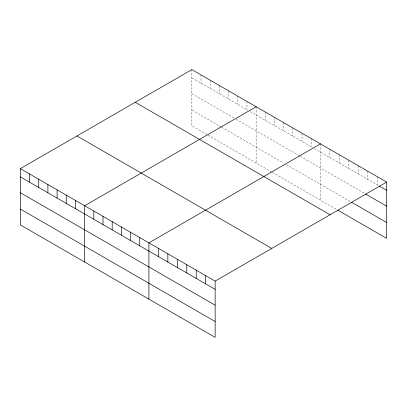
<?xml version="1.0" encoding="UTF-8"?>
<svg xmlns="http://www.w3.org/2000/svg" width="407" height="407" viewBox="0 0 407 407"><rect width="100%" height="100%" fill="white"/><g stroke="black" fill="none" stroke-linecap="round" stroke-linejoin="round"><path stroke-width="0.31" stroke-dasharray="2.04 1.53" d="M191.85 69.622L191.85 125.895L207.514 134.941M191.85 77.854L248.031 110.292M250.193 111.538L312.317 147.405M314.474 148.652L378.764 185.77M191.85 93.712L233.984 118.035M236.146 119.282L299.888 156.085M300.432 156.4L365.099 193.732M191.85 110.043L221.021 126.882M221.561 127.198L283.684 163.065M286.386 164.621L350.905 201.872M208.053 135.251L271.8 172.054M272.339 172.365L336.711 209.534M377.187 176.628L377.187 184.859M367.724 171.164L367.724 179.401M358.267 165.7L358.267 173.937M348.804 160.241L348.804 168.473M339.341 154.777L339.341 163.009M329.879 149.313L329.879 157.55M320.416 143.849L320.416 200.122M311.233 138.548L311.233 146.785M302.05 133.247L302.05 141.478M292.867 127.946L292.867 136.177M283.684 122.644L283.684 130.876M274.501 117.343L274.501 125.575M265.318 112.037L265.318 120.274M256.135 106.736L256.135 163.009M246.952 101.435L246.952 109.666M237.769 96.133L237.769 104.365M228.581 90.832L228.581 99.064M219.398 85.531L219.398 93.763M210.216 80.225L210.216 88.461M201.033 74.924L201.033 83.16"/><path stroke-width="0.61" d="M20.35 168.635L215.15 281.105L215.15 337.378L20.35 224.908L20.35 168.635L191.85 69.622L386.65 182.092L386.65 238.365L337.764 210.139M256.135 106.736L84.636 205.754L84.636 262.027M320.416 143.849L148.916 242.867L148.916 299.14M215.15 281.105L386.65 182.092M379.288 186.075L386.65 190.323M365.623 194.037L386.65 206.176M351.429 202.177L386.65 222.512M135.256 102.299L330.057 214.764M76.943 135.963L271.744 248.428M20.35 176.872L215.15 289.336M20.35 192.725L215.15 305.189M20.35 209.056L215.15 321.525M205.688 275.641L205.688 283.877M196.225 270.177L196.225 278.413M186.767 264.718L186.767 272.949M177.304 259.254L177.304 267.485M167.842 253.79L167.842 262.027M158.379 248.326L158.379 256.563M139.733 237.566L139.733 245.797M130.55 232.26L130.55 240.496M121.367 226.958L121.367 235.195M112.184 221.657L112.184 229.889M103.002 216.356L103.002 224.588M93.819 211.055L93.819 219.287M75.453 200.448L75.453 208.684M66.265 195.146L66.265 203.383M57.082 189.845L57.082 198.077M47.899 184.544L47.899 192.776M38.716 179.243L38.716 187.474M29.533 173.942L29.533 182.173"/></g></svg>
